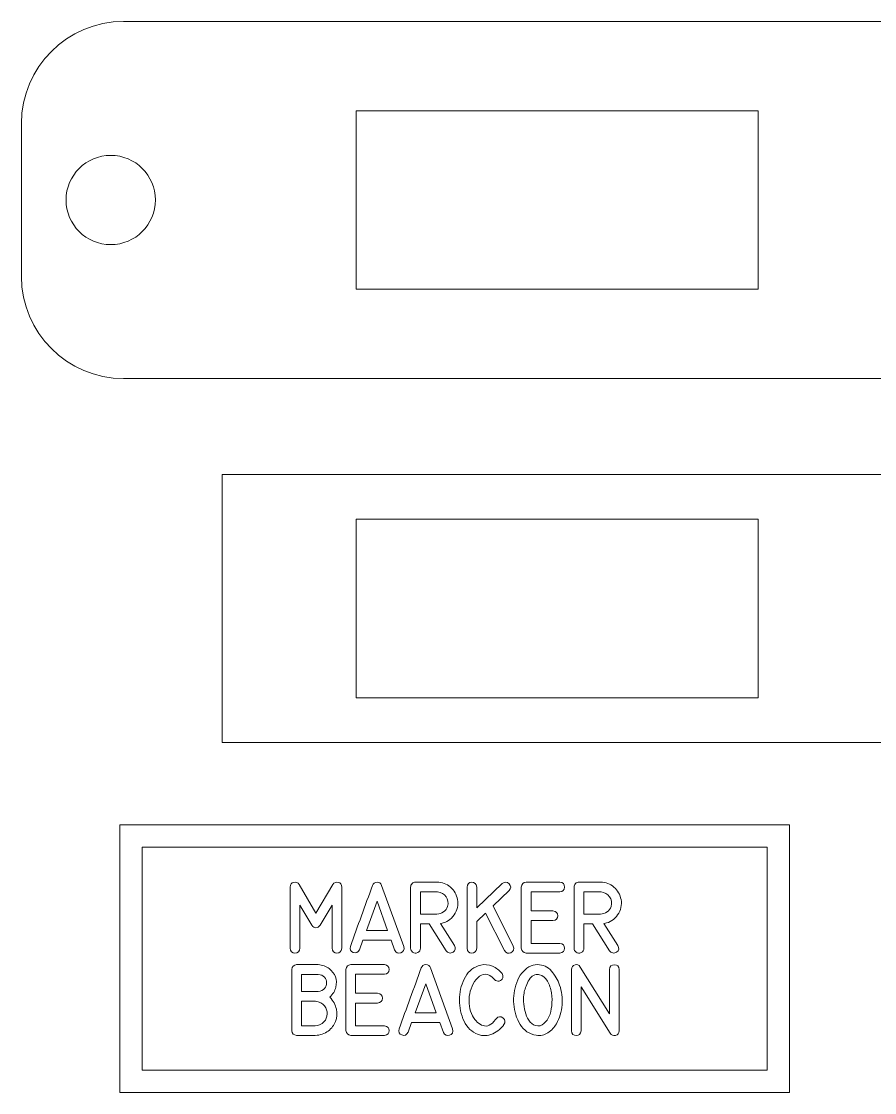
# Model space of a CAD drawing. Header units: millimetres. Extents: x -81 to 85, y -68 to 71.
# Drawn here: x 6.64 to 44.86, y -22.2 to 25.79 of the extents above; entities that cross this region are included whole.
import ezdxf

# ---------------------------------------------------------------- set-up
doc = ezdxf.new("R2010")
doc.units = ezdxf.units.MM
doc.header["$MEASUREMENT"] = 0
doc.layers.add('Layer 1', color=7, linetype='Continuous')

msp = doc.modelspace()

# ---------------------------------------------------------------- linework, layer by layer
at = {"layer": 'Layer 1', "color": 250, "lineweight": 18}
for points in [[(21.6446, 13.7907), (39.6446, 13.7907), (39.6446, 21.7907), (21.6446, 21.7907), (21.6446, 13.7907)], [(15.6446, -6.5097), (75.6446, -6.5097), (75.6446, 5.4903), (15.6446, 5.4903), (15.6446, -6.5097)], [(21.6446, -4.5102), (39.6446, -4.5102), (39.6446, 3.4898), (21.6446, 3.4898), (21.6446, -4.5102)], [(11.0585, -22.1967), (41.0585, -22.1967), (41.0585, -10.1969), (11.0585, -10.1969), (11.0585, -22.1967)]]:
    msp.add_lwpolyline(points, close=True, dxfattribs=at)
at = {"layer": 'Layer 1', "color": 250, "lineweight": 9}
msp.add_ellipse((10.6446, 17.7912), major_axis=(0, 2), ratio=1, dxfattribs=at)
msp.add_open_spline([(11.216, 25.7912), (11.216, 25.7912), (80.0732, 25.7912), (80.0732, 25.7912), (80.0732, 25.7912), (82.5875, 25.7912), (84.6446, 23.7341), (84.6446, 21.2198), (84.6446, 21.2198), (84.6446, 21.2198), (84.6446, 14.3626), (84.6446, 14.3626), (84.6446, 14.3626), (84.6446, 11.8483), (82.5875, 9.7912), (80.0732, 9.7912), (80.0732, 9.7912), (80.0732, 9.7912), (11.216, 9.7912), (11.216, 9.7912), (11.216, 9.7912), (8.7017, 9.7912), (6.6446, 11.8483), (6.6446, 14.3626), (6.6446, 14.3626), (6.6446, 14.3626), (6.6446, 21.2198), (6.6446, 21.2198), (6.6446, 21.2198), (6.6446, 23.7341), (8.7017, 25.7912), (11.216, 25.7912)], degree=3, knots=[0, 0, 0, 0, 0.1111111, 0.1111111, 0.1111111, 0.1111111, 0.2222222, 0.2222222, 0.2222222, 0.2222222, 0.3333333, 0.3333333, 0.3333333, 0.3333333, 0.4444444, 0.4444444, 0.4444444, 0.4444444, 0.5555556, 0.5555556, 0.5555556, 0.5555556, 0.6666667, 0.6666667, 0.6666667, 0.6666667, 0.7777778, 0.7777778, 0.7777778, 0.7777778, 1, 1, 1, 1], dxfattribs=at)
at = {"layer": 'Layer 1', "color": 2, "lineweight": 9}
msp.add_open_spline([(12.0585, -21.1968), (12.0585, -21.1968), (40.0585, -21.1968), (40.0585, -21.1968), (40.0585, -21.1968), (40.0585, -21.1968), (40.0585, -11.1968), (40.0585, -11.1968), (40.0585, -11.1968), (40.0585, -11.1968), (12.0585, -11.1968), (12.0585, -11.1968), (12.0585, -11.1968), (12.0585, -11.1968), (12.0585, -21.1968), (12.0585, -21.1968), (12.0585, -21.1968), (12.0585, -21.1968), (12.0585, -21.1968), (12.0585, -21.1968)], degree=3, knots=[0, 0, 0, 0, 0.1666667, 0.1666667, 0.1666667, 0.1666667, 0.3333333, 0.3333333, 0.3333333, 0.3333333, 0.5, 0.5, 0.5, 0.5, 0.6666667, 0.6666667, 0.6666667, 0.6666667, 1, 1, 1, 1], dxfattribs=at)
at = {"layer": 'Layer 1', "color": 240, "lineweight": 9}
for points, knots in [([(20.9962, -15.7298), (20.9734, -15.8743), (20.9004, -15.9468), (20.7771, -15.9463), (20.7771, -15.9463), (20.6533, -15.9457), (20.5808, -15.8732), (20.5591, -15.7298), (20.5591, -15.7298), (20.5591, -15.7298), (20.5591, -13.7936), (20.5591, -13.7936), (20.5591, -13.7936), (20.5591, -13.7936), (20.0273, -14.7033), (20.0273, -14.7033), (20.0273, -14.7033), (19.9707, -14.7715), (19.9072, -14.8075), (19.8373, -14.8107), (19.8373, -14.8107), (19.7675, -14.8133), (19.7056, -14.7779), (19.6505, -14.7033), (19.6505, -14.7033), (19.6505, -14.7033), (19.1219, -13.7979), (19.1219, -13.7979), (19.1219, -13.7979), (19.1219, -13.7979), (19.1235, -15.7298), (19.1235, -15.7298), (19.1235, -15.7298), (19.1071, -15.8732), (19.0325, -15.9452), (18.8996, -15.9447), (18.8996, -15.9447), (18.7668, -15.9442), (18.6954, -15.8722), (18.6848, -15.7298), (18.6848, -15.7298), (18.6848, -15.7298), (18.6848, -12.9919), (18.6848, -12.9919), (18.6848, -12.9919), (18.6933, -12.8729), (18.7451, -12.802), (18.8414, -12.7787), (18.8414, -12.7787), (18.9377, -12.7554), (19.0214, -12.7882), (19.0928, -12.8771), (19.0928, -12.8771), (19.0928, -12.8771), (19.8384, -14.1593), (19.8384, -14.1593), (19.8384, -14.1593), (19.8384, -14.1593), (20.5919, -12.8771), (20.5919, -12.8771), (20.5919, -12.8771), (20.6628, -12.7882), (20.7459, -12.7559), (20.8406, -12.7797), (20.8406, -12.7797), (20.9348, -12.8035), (20.9872, -12.8739), (20.9962, -12.9919), (20.9962, -12.9919), (20.9962, -12.9919), (20.9962, -15.7298), (20.9962, -15.7298)], [0, 0, 0, 0, 0.0526316, 0.0526316, 0.0526316, 0.0526316, 0.1052632, 0.1052632, 0.1052632, 0.1052632, 0.1578947, 0.1578947, 0.1578947, 0.1578947, 0.2105263, 0.2105263, 0.2105263, 0.2105263, 0.2631579, 0.2631579, 0.2631579, 0.2631579, 0.3157895, 0.3157895, 0.3157895, 0.3157895, 0.3684211, 0.3684211, 0.3684211, 0.3684211, 0.4210526, 0.4210526, 0.4210526, 0.4210526, 0.4736842, 0.4736842, 0.4736842, 0.4736842, 0.5263158, 0.5263158, 0.5263158, 0.5263158, 0.5789474, 0.5789474, 0.5789474, 0.5789474, 0.6315789, 0.6315789, 0.6315789, 0.6315789, 0.6842105, 0.6842105, 0.6842105, 0.6842105, 0.7368421, 0.7368421, 0.7368421, 0.7368421, 0.7894737, 0.7894737, 0.7894737, 0.7894737, 0.8421053, 0.8421053, 0.8421053, 0.8421053, 0.8947368, 0.8947368, 0.8947368, 0.8947368, 1, 1, 1, 1]), ([(21.3793, -15.6478), (21.5444, -15.1917), (21.71, -14.7361), (21.8757, -14.281), (21.8757, -14.281), (22.0418, -13.8259), (22.208, -13.3703), (22.3741, -12.9147), (22.3741, -12.9147), (22.4085, -12.8205), (22.4763, -12.7729), (22.5773, -12.7718), (22.5773, -12.7718), (22.6789, -12.7707), (22.7472, -12.8184), (22.7821, -12.9147), (22.7821, -12.9147), (22.7821, -12.9147), (23.7759, -15.6552), (23.7759, -15.6552), (23.7759, -15.6552), (23.8066, -15.8013), (23.7622, -15.8949), (23.6426, -15.9373), (23.6426, -15.9373), (23.5224, -15.9801), (23.4304, -15.9362), (23.3647, -15.8071), (23.3647, -15.8071), (23.3647, -15.8071), (23.2055, -15.3637), (23.2055, -15.3637), (23.2055, -15.3637), (23.2055, -15.3637), (21.9418, -15.3637), (21.9418, -15.3637), (21.9418, -15.3637), (21.9418, -15.3637), (21.7868, -15.7965), (21.7868, -15.7965), (21.7868, -15.7965), (21.7206, -15.9267), (21.6264, -15.969), (21.5047, -15.924), (21.5047, -15.924), (21.3825, -15.8796), (21.3407, -15.787), (21.3793, -15.6478)], [0, 0, 0, 0, 0.0769231, 0.0769231, 0.0769231, 0.0769231, 0.1538462, 0.1538462, 0.1538462, 0.1538462, 0.2307692, 0.2307692, 0.2307692, 0.2307692, 0.3076923, 0.3076923, 0.3076923, 0.3076923, 0.3846154, 0.3846154, 0.3846154, 0.3846154, 0.4615385, 0.4615385, 0.4615385, 0.4615385, 0.5384615, 0.5384615, 0.5384615, 0.5384615, 0.6153846, 0.6153846, 0.6153846, 0.6153846, 0.6923077, 0.6923077, 0.6923077, 0.6923077, 0.7692308, 0.7692308, 0.7692308, 0.7692308, 0.8461538, 0.8461538, 0.8461538, 0.8461538, 1, 1, 1, 1]), ([(26.0391, -15.6102), (26.1053, -15.7272), (26.0867, -15.8251), (25.9836, -15.905), (25.9836, -15.905), (25.9338, -15.9399), (25.8767, -15.9521), (25.8121, -15.9404), (25.8121, -15.9404), (25.7475, -15.9293), (25.7005, -15.8971), (25.6703, -15.8447), (25.6703, -15.8447), (25.6703, -15.8447), (24.9062, -14.6366), (24.9062, -14.6366), (24.9062, -14.6366), (24.9062, -14.6366), (24.5183, -14.6366), (24.5183, -14.6366), (24.5183, -14.6366), (24.5183, -14.6366), (24.5183, -15.7283), (24.5183, -15.7283), (24.5183, -15.7283), (24.5183, -15.8182), (24.4775, -15.8828), (24.3961, -15.923), (24.3961, -15.923), (24.314, -15.9627), (24.2378, -15.9553), (24.1664, -15.9002), (24.1664, -15.9002), (24.1098, -15.8579), (24.0812, -15.8007), (24.0812, -15.7283), (24.0812, -15.7283), (24.0812, -15.7283), (24.0812, -12.9888), (24.0812, -12.9888), (24.0812, -12.9888), (24.0812, -12.929), (24.1024, -12.8776), (24.1442, -12.8353), (24.1442, -12.8353), (24.186, -12.793), (24.2373, -12.7718), (24.2982, -12.7718), (24.2982, -12.7718), (24.2982, -12.7718), (25.2607, -12.7718), (25.2607, -12.7718), (25.2607, -12.7718), (25.4925, -12.7718), (25.6936, -12.8454), (25.864, -12.9925), (25.864, -12.9925), (26.0344, -13.1401), (26.1407, -13.3269), (26.182, -13.5534), (26.182, -13.5534), (26.2254, -13.7963), (26.1741, -14.0233), (26.0275, -14.2344), (26.0275, -14.2344), (25.8814, -14.4461), (25.6872, -14.5741), (25.4454, -14.6196), (25.4454, -14.6196), (25.4454, -14.6196), (25.4158, -14.6244), (25.4158, -14.6244), (25.4158, -14.6244), (25.4158, -14.6244), (26.0391, -15.6102), (26.0391, -15.6102)], [0, 0, 0, 0, 0.05, 0.05, 0.05, 0.05, 0.1, 0.1, 0.1, 0.1, 0.15, 0.15, 0.15, 0.15, 0.2, 0.2, 0.2, 0.2, 0.25, 0.25, 0.25, 0.25, 0.3, 0.3, 0.3, 0.3, 0.35, 0.35, 0.35, 0.35, 0.4, 0.4, 0.4, 0.4, 0.45, 0.45, 0.45, 0.45, 0.5, 0.5, 0.5, 0.5, 0.55, 0.55, 0.55, 0.55, 0.6, 0.6, 0.6, 0.6, 0.65, 0.65, 0.65, 0.65, 0.7, 0.7, 0.7, 0.7, 0.75, 0.75, 0.75, 0.75, 0.8, 0.8, 0.8, 0.8, 0.85, 0.85, 0.85, 0.85, 0.9, 0.9, 0.9, 0.9, 1, 1, 1, 1]), ([(28.1833, -12.8305), (28.3008, -12.7448), (28.4056, -12.7501), (28.4961, -12.8454), (28.4961, -12.8454), (28.5871, -12.9411), (28.5844, -13.0417), (28.4887, -13.147), (28.4887, -13.147), (28.4887, -13.147), (27.7706, -13.837), (27.7706, -13.837), (27.7706, -13.837), (27.7706, -13.837), (28.6807, -15.6319), (28.6807, -15.6319), (28.6807, -15.6319), (28.7241, -15.778), (28.6882, -15.878), (28.5723, -15.933), (28.5723, -15.933), (28.4564, -15.9875), (28.3622, -15.9532), (28.2902, -15.8288), (28.2902, -15.8288), (28.2902, -15.8288), (27.4404, -14.1529), (27.4404, -14.1529), (27.4404, -14.1529), (27.4404, -14.1529), (27.0451, -14.5345), (27.0451, -14.5345), (27.0451, -14.5345), (27.0451, -14.5345), (27.0451, -15.733), (27.0451, -15.733), (27.0451, -15.733), (27.0223, -15.8785), (26.9467, -15.9505), (26.8176, -15.9489), (26.8176, -15.9489), (26.6879, -15.9473), (26.6186, -15.8754), (26.608, -15.733), (26.608, -15.733), (26.608, -15.733), (26.608, -12.9919), (26.608, -12.9919), (26.608, -12.9919), (26.6186, -12.8485), (26.6879, -12.775), (26.8176, -12.7723), (26.8176, -12.7723), (26.9467, -12.7702), (27.0223, -12.8432), (27.0451, -12.9919), (27.0451, -12.9919), (27.0451, -12.9919), (27.0451, -13.927), (27.0451, -13.927), (27.0451, -13.927), (27.0451, -13.927), (28.1833, -12.8305), (28.1833, -12.8305)], [0, 0, 0, 0, 0.0588235, 0.0588235, 0.0588235, 0.0588235, 0.1176471, 0.1176471, 0.1176471, 0.1176471, 0.1764706, 0.1764706, 0.1764706, 0.1764706, 0.2352941, 0.2352941, 0.2352941, 0.2352941, 0.2941176, 0.2941176, 0.2941176, 0.2941176, 0.3529412, 0.3529412, 0.3529412, 0.3529412, 0.4117647, 0.4117647, 0.4117647, 0.4117647, 0.4705882, 0.4705882, 0.4705882, 0.4705882, 0.5294118, 0.5294118, 0.5294118, 0.5294118, 0.5882353, 0.5882353, 0.5882353, 0.5882353, 0.6470588, 0.6470588, 0.6470588, 0.6470588, 0.7058824, 0.7058824, 0.7058824, 0.7058824, 0.7647059, 0.7647059, 0.7647059, 0.7647059, 0.8235294, 0.8235294, 0.8235294, 0.8235294, 0.8823529, 0.8823529, 0.8823529, 0.8823529, 1, 1, 1, 1]), ([(30.7583, -13.2041), (30.7583, -13.2041), (29.4729, -13.2041), (29.4729, -13.2041), (29.4729, -13.2041), (29.4729, -13.2041), (29.4729, -14.0524), (29.4729, -14.0524), (29.4729, -14.0524), (29.4729, -14.0524), (30.4529, -14.0524), (30.4529, -14.0524), (30.4529, -14.0524), (30.5995, -14.0741), (30.6725, -14.1476), (30.672, -14.273), (30.672, -14.273), (30.6715, -14.399), (30.5984, -14.472), (30.4529, -14.4926), (30.4529, -14.4926), (30.4529, -14.4926), (29.4729, -14.4926), (29.4729, -14.4926), (29.4729, -14.4926), (29.4729, -14.4926), (29.4729, -15.5113), (29.4729, -15.5113), (29.4729, -15.5113), (29.4729, -15.5113), (30.7583, -15.5113), (30.7583, -15.5113), (30.7583, -15.5113), (30.9038, -15.533), (30.9768, -15.6055), (30.9768, -15.7298), (30.9768, -15.7298), (30.9768, -15.8537), (30.9038, -15.9262), (30.7583, -15.9468), (30.7583, -15.9468), (30.7583, -15.9468), (29.2575, -15.9468), (29.2575, -15.9468), (29.2575, -15.9468), (29.1284, -15.9304), (29.0549, -15.8568), (29.0374, -15.7267), (29.0374, -15.7267), (29.0374, -15.7267), (29.0374, -12.9888), (29.0374, -12.9888), (29.0374, -12.9888), (29.057, -12.8522), (29.1305, -12.7803), (29.2575, -12.7718), (29.2575, -12.7718), (29.2575, -12.7718), (30.7583, -12.7718), (30.7583, -12.7718), (30.7583, -12.7718), (30.9038, -12.7829), (30.9768, -12.8559), (30.9763, -12.9898), (30.9763, -12.9898), (30.9757, -13.1237), (30.9027, -13.1951), (30.7583, -13.2041)], [0, 0, 0, 0, 0.0555556, 0.0555556, 0.0555556, 0.0555556, 0.1111111, 0.1111111, 0.1111111, 0.1111111, 0.1666667, 0.1666667, 0.1666667, 0.1666667, 0.2222222, 0.2222222, 0.2222222, 0.2222222, 0.2777778, 0.2777778, 0.2777778, 0.2777778, 0.3333333, 0.3333333, 0.3333333, 0.3333333, 0.3888889, 0.3888889, 0.3888889, 0.3888889, 0.4444444, 0.4444444, 0.4444444, 0.4444444, 0.5, 0.5, 0.5, 0.5, 0.5555556, 0.5555556, 0.5555556, 0.5555556, 0.6111111, 0.6111111, 0.6111111, 0.6111111, 0.6666667, 0.6666667, 0.6666667, 0.6666667, 0.7222222, 0.7222222, 0.7222222, 0.7222222, 0.7777778, 0.7777778, 0.7777778, 0.7777778, 0.8333333, 0.8333333, 0.8333333, 0.8333333, 0.8888889, 0.8888889, 0.8888889, 0.8888889, 1, 1, 1, 1]), ([(33.3654, -15.6102), (33.4316, -15.7272), (33.413, -15.8251), (33.3099, -15.905), (33.3099, -15.905), (33.2601, -15.9399), (33.203, -15.9521), (33.1384, -15.9404), (33.1384, -15.9404), (33.0738, -15.9293), (33.0268, -15.8971), (32.9966, -15.8447), (32.9966, -15.8447), (32.9966, -15.8447), (32.2325, -14.6366), (32.2325, -14.6366), (32.2325, -14.6366), (32.2325, -14.6366), (31.8446, -14.6366), (31.8446, -14.6366), (31.8446, -14.6366), (31.8446, -14.6366), (31.8446, -15.7283), (31.8446, -15.7283), (31.8446, -15.7283), (31.8446, -15.8182), (31.8038, -15.8828), (31.7224, -15.923), (31.7224, -15.923), (31.6403, -15.9627), (31.5641, -15.9553), (31.4927, -15.9002), (31.4927, -15.9002), (31.4361, -15.8579), (31.4075, -15.8007), (31.4075, -15.7283), (31.4075, -15.7283), (31.4075, -15.7283), (31.4075, -12.9888), (31.4075, -12.9888), (31.4075, -12.9888), (31.4075, -12.929), (31.4287, -12.8776), (31.4705, -12.8353), (31.4705, -12.8353), (31.5123, -12.793), (31.5636, -12.7718), (31.6245, -12.7718), (31.6245, -12.7718), (31.6245, -12.7718), (32.587, -12.7718), (32.587, -12.7718), (32.587, -12.7718), (32.8188, -12.7718), (33.0199, -12.8454), (33.1903, -12.9925), (33.1903, -12.9925), (33.3607, -13.1401), (33.467, -13.3269), (33.5083, -13.5534), (33.5083, -13.5534), (33.5517, -13.7963), (33.5004, -14.0233), (33.3538, -14.2344), (33.3538, -14.2344), (33.2077, -14.4461), (33.0135, -14.5741), (32.7717, -14.6196), (32.7717, -14.6196), (32.7717, -14.6196), (32.7421, -14.6244), (32.7421, -14.6244), (32.7421, -14.6244), (32.7421, -14.6244), (33.3654, -15.6102), (33.3654, -15.6102)], [0, 0, 0, 0, 0.05, 0.05, 0.05, 0.05, 0.1, 0.1, 0.1, 0.1, 0.15, 0.15, 0.15, 0.15, 0.2, 0.2, 0.2, 0.2, 0.25, 0.25, 0.25, 0.25, 0.3, 0.3, 0.3, 0.3, 0.35, 0.35, 0.35, 0.35, 0.4, 0.4, 0.4, 0.4, 0.45, 0.45, 0.45, 0.45, 0.5, 0.5, 0.5, 0.5, 0.55, 0.55, 0.55, 0.55, 0.6, 0.6, 0.6, 0.6, 0.65, 0.65, 0.65, 0.65, 0.7, 0.7, 0.7, 0.7, 0.75, 0.75, 0.75, 0.75, 0.8, 0.8, 0.8, 0.8, 0.85, 0.85, 0.85, 0.85, 0.9, 0.9, 0.9, 0.9, 1, 1, 1, 1]), ([(25.2607, -14.2011), (25.3665, -14.2011), (25.4639, -14.1693), (25.5533, -14.1048), (25.5533, -14.1048), (25.6428, -14.0407), (25.7026, -13.9571), (25.7338, -13.8539), (25.7338, -13.8539), (25.7825, -13.6947), (25.7602, -13.5507), (25.6671, -13.4221), (25.6671, -13.4221), (25.574, -13.2936), (25.4459, -13.2226), (25.2829, -13.2089), (25.2829, -13.2089), (25.2829, -13.2089), (24.5183, -13.2089), (24.5183, -13.2089), (24.5183, -13.2089), (24.5183, -13.2089), (24.5183, -14.2011), (24.5183, -14.2011), (24.5183, -14.2011), (24.5183, -14.2011), (25.2607, -14.2011), (25.2607, -14.2011)], [0, 0, 0, 0, 0.125, 0.125, 0.125, 0.125, 0.25, 0.25, 0.25, 0.25, 0.375, 0.375, 0.375, 0.375, 0.5, 0.5, 0.5, 0.5, 0.625, 0.625, 0.625, 0.625, 0.75, 0.75, 0.75, 0.75, 1, 1, 1, 1]), ([(32.587, -14.2011), (32.6928, -14.2011), (32.7902, -14.1693), (32.8796, -14.1048), (32.8796, -14.1048), (32.9691, -14.0407), (33.0289, -13.9571), (33.0601, -13.8539), (33.0601, -13.8539), (33.1088, -13.6947), (33.0865, -13.5507), (32.9934, -13.4221), (32.9934, -13.4221), (32.9003, -13.2936), (32.7722, -13.2226), (32.6092, -13.2089), (32.6092, -13.2089), (32.6092, -13.2089), (31.8446, -13.2089), (31.8446, -13.2089), (31.8446, -13.2089), (31.8446, -13.2089), (31.8446, -14.2011), (31.8446, -14.2011), (31.8446, -14.2011), (31.8446, -14.2011), (32.587, -14.2011), (32.587, -14.2011)], [0, 0, 0, 0, 0.125, 0.125, 0.125, 0.125, 0.25, 0.25, 0.25, 0.25, 0.375, 0.375, 0.375, 0.375, 0.5, 0.5, 0.5, 0.5, 0.625, 0.625, 0.625, 0.625, 0.75, 0.75, 0.75, 0.75, 1, 1, 1, 1]), ([(23.0472, -14.9282), (23.0472, -14.9282), (22.5758, -13.6259), (22.5758, -13.6259), (22.5758, -13.6259), (22.5758, -13.6259), (22.1016, -14.9282), (22.1016, -14.9282), (22.1016, -14.9282), (22.1016, -14.9282), (23.0472, -14.9282), (23.0472, -14.9282)], [0, 0, 0, 0, 0.25, 0.25, 0.25, 0.25, 0.5, 0.5, 0.5, 0.5, 1, 1, 1, 1]), ([(22.5758, -13.6259), (22.5758, -13.6259), (23.0472, -14.9282), (23.0472, -14.9282), (23.0472, -14.9282), (23.0472, -14.9282), (22.5758, -13.6259), (22.5758, -13.6259)], [0, 0, 0, 0, 0.3333333, 0.3333333, 0.3333333, 0.3333333, 1, 1, 1, 1]), ([(19.9353, -16.4648), (20.1316, -16.4812), (20.2967, -16.541), (20.4306, -16.6431), (20.4306, -16.6431), (20.5645, -16.7453), (20.6576, -16.8686), (20.7089, -17.013), (20.7089, -17.013), (20.7608, -17.1569), (20.7677, -17.3104), (20.7301, -17.4734), (20.7301, -17.4734), (20.6925, -17.6358), (20.601, -17.7856), (20.4565, -17.9221), (20.4565, -17.9221), (20.6158, -18.0893), (20.7148, -18.2703), (20.7539, -18.4645), (20.7539, -18.4645), (20.7931, -18.6587), (20.7809, -18.8408), (20.7174, -19.0096), (20.7174, -19.0096), (20.6539, -19.1784), (20.5438, -19.3218), (20.3867, -19.4398), (20.3867, -19.4398), (20.2295, -19.5578), (20.0348, -19.6245), (19.8019, -19.6398), (19.8019, -19.6398), (19.8019, -19.6398), (19.7977, -19.6398), (19.7977, -19.6398), (19.7977, -19.6398), (19.7977, -19.6398), (18.9727, -19.6398), (18.9727, -19.6398), (18.9727, -19.6398), (18.8457, -19.6223), (18.7722, -19.5504), (18.7526, -19.4244), (18.7526, -19.4244), (18.7526, -19.4244), (18.7526, -16.6849), (18.7526, -16.6849), (18.7526, -16.6849), (18.7701, -16.5569), (18.8436, -16.4833), (18.9727, -16.4648), (18.9727, -16.4648), (18.9727, -16.4648), (19.9353, -16.4648), (19.9353, -16.4648)], [0, 0, 0, 0, 0.0666667, 0.0666667, 0.0666667, 0.0666667, 0.1333333, 0.1333333, 0.1333333, 0.1333333, 0.2, 0.2, 0.2, 0.2, 0.2666667, 0.2666667, 0.2666667, 0.2666667, 0.3333333, 0.3333333, 0.3333333, 0.3333333, 0.4, 0.4, 0.4, 0.4, 0.4666667, 0.4666667, 0.4666667, 0.4666667, 0.5333333, 0.5333333, 0.5333333, 0.5333333, 0.6, 0.6, 0.6, 0.6, 0.6666667, 0.6666667, 0.6666667, 0.6666667, 0.7333333, 0.7333333, 0.7333333, 0.7333333, 0.8, 0.8, 0.8, 0.8, 0.8666667, 0.8666667, 0.8666667, 0.8666667, 1, 1, 1, 1]), ([(22.9029, -16.8971), (22.9029, -16.8971), (21.6175, -16.8971), (21.6175, -16.8971), (21.6175, -16.8971), (21.6175, -16.8971), (21.6175, -17.7454), (21.6175, -17.7454), (21.6175, -17.7454), (21.6175, -17.7454), (22.5975, -17.7454), (22.5975, -17.7454), (22.5975, -17.7454), (22.7441, -17.7671), (22.8171, -17.8406), (22.8166, -17.966), (22.8166, -17.966), (22.8161, -18.092), (22.743, -18.165), (22.5975, -18.1856), (22.5975, -18.1856), (22.5975, -18.1856), (21.6175, -18.1856), (21.6175, -18.1856), (21.6175, -18.1856), (21.6175, -18.1856), (21.6175, -19.2043), (21.6175, -19.2043), (21.6175, -19.2043), (21.6175, -19.2043), (22.9029, -19.2043), (22.9029, -19.2043), (22.9029, -19.2043), (23.0484, -19.226), (23.1214, -19.2985), (23.1214, -19.4228), (23.1214, -19.4228), (23.1214, -19.5467), (23.0484, -19.6192), (22.9029, -19.6398), (22.9029, -19.6398), (22.9029, -19.6398), (21.4021, -19.6398), (21.4021, -19.6398), (21.4021, -19.6398), (21.273, -19.6234), (21.1995, -19.5498), (21.182, -19.4197), (21.182, -19.4197), (21.182, -19.4197), (21.182, -16.6818), (21.182, -16.6818), (21.182, -16.6818), (21.2016, -16.5452), (21.2751, -16.4733), (21.4021, -16.4648), (21.4021, -16.4648), (21.4021, -16.4648), (22.9029, -16.4648), (22.9029, -16.4648), (22.9029, -16.4648), (23.0484, -16.4759), (23.1214, -16.5489), (23.1209, -16.6828), (23.1209, -16.6828), (23.1203, -16.8167), (23.0473, -16.8881), (22.9029, -16.8971)], [0, 0, 0, 0, 0.0555556, 0.0555556, 0.0555556, 0.0555556, 0.1111111, 0.1111111, 0.1111111, 0.1111111, 0.1666667, 0.1666667, 0.1666667, 0.1666667, 0.2222222, 0.2222222, 0.2222222, 0.2222222, 0.2777778, 0.2777778, 0.2777778, 0.2777778, 0.3333333, 0.3333333, 0.3333333, 0.3333333, 0.3888889, 0.3888889, 0.3888889, 0.3888889, 0.4444444, 0.4444444, 0.4444444, 0.4444444, 0.5, 0.5, 0.5, 0.5, 0.5555556, 0.5555556, 0.5555556, 0.5555556, 0.6111111, 0.6111111, 0.6111111, 0.6111111, 0.6666667, 0.6666667, 0.6666667, 0.6666667, 0.7222222, 0.7222222, 0.7222222, 0.7222222, 0.7777778, 0.7777778, 0.7777778, 0.7777778, 0.8333333, 0.8333333, 0.8333333, 0.8333333, 0.8888889, 0.8888889, 0.8888889, 0.8888889, 1, 1, 1, 1]), ([(23.5632, -19.3408), (23.7283, -18.8847), (23.8939, -18.4291), (24.0596, -17.974), (24.0596, -17.974), (24.2257, -17.5189), (24.3919, -17.0633), (24.558, -16.6077), (24.558, -16.6077), (24.5924, -16.5135), (24.6602, -16.4659), (24.7612, -16.4648), (24.7612, -16.4648), (24.8628, -16.4637), (24.9311, -16.5114), (24.966, -16.6077), (24.966, -16.6077), (24.966, -16.6077), (25.9598, -19.3482), (25.9598, -19.3482), (25.9598, -19.3482), (25.9905, -19.4943), (25.9461, -19.5879), (25.8265, -19.6303), (25.8265, -19.6303), (25.7063, -19.6731), (25.6143, -19.6292), (25.5486, -19.5001), (25.5486, -19.5001), (25.5486, -19.5001), (25.3894, -19.0567), (25.3894, -19.0567), (25.3894, -19.0567), (25.3894, -19.0567), (24.1257, -19.0567), (24.1257, -19.0567), (24.1257, -19.0567), (24.1257, -19.0567), (23.9707, -19.4895), (23.9707, -19.4895), (23.9707, -19.4895), (23.9045, -19.6197), (23.8103, -19.662), (23.6886, -19.617), (23.6886, -19.617), (23.5664, -19.5726), (23.5246, -19.48), (23.5632, -19.3408)], [0, 0, 0, 0, 0.0769231, 0.0769231, 0.0769231, 0.0769231, 0.1538462, 0.1538462, 0.1538462, 0.1538462, 0.2307692, 0.2307692, 0.2307692, 0.2307692, 0.3076923, 0.3076923, 0.3076923, 0.3076923, 0.3846154, 0.3846154, 0.3846154, 0.3846154, 0.4615385, 0.4615385, 0.4615385, 0.4615385, 0.5384615, 0.5384615, 0.5384615, 0.5384615, 0.6153846, 0.6153846, 0.6153846, 0.6153846, 0.6923077, 0.6923077, 0.6923077, 0.6923077, 0.7692308, 0.7692308, 0.7692308, 0.7692308, 0.8461538, 0.8461538, 0.8461538, 0.8461538, 1, 1, 1, 1]), ([(28.2616, -19.1434), (28.2616, -19.1434), (28.2479, -19.1641), (28.2479, -19.1641), (28.2479, -19.1641), (28.2447, -19.1678), (28.2421, -19.1715), (28.24, -19.1747), (28.24, -19.1747), (28.2384, -19.1778), (28.2362, -19.181), (28.2341, -19.1842), (28.2341, -19.1842), (28.0923, -19.3752), (27.9066, -19.5112), (27.6764, -19.5927), (27.6764, -19.5927), (27.4467, -19.6737), (27.2202, -19.6589), (26.9969, -19.5483), (26.9969, -19.5483), (26.7376, -19.4191), (26.5471, -19.2001), (26.4254, -18.891), (26.4254, -18.891), (26.3043, -18.582), (26.2519, -18.2608), (26.2688, -17.9274), (26.2688, -17.9274), (26.2863, -17.594), (26.3741, -17.2882), (26.5323, -17.0088), (26.5323, -17.0088), (26.6911, -16.7299), (26.9213, -16.5553), (27.2234, -16.4849), (27.2234, -16.4849), (27.397, -16.4447), (27.57, -16.4616), (27.7425, -16.5352), (27.7425, -16.5352), (27.915, -16.6093), (28.0569, -16.713), (28.1675, -16.8463), (28.1675, -16.8463), (28.1685, -16.8463), (28.1712, -16.8495), (28.1749, -16.8569), (28.1749, -16.8569), (28.2225, -16.9188), (28.2325, -16.9871), (28.2045, -17.0606), (28.2045, -17.0606), (28.1765, -17.1347), (28.1257, -17.1808), (28.051, -17.1998), (28.051, -17.1998), (27.9717, -17.2204), (27.8981, -17.1966), (27.8309, -17.1284), (27.8309, -17.1284), (27.6923, -16.967), (27.5589, -16.8897), (27.4309, -16.8955), (27.4309, -16.8955), (27.3028, -16.9019), (27.188, -16.9548), (27.0869, -17.0538), (27.0869, -17.0538), (26.9853, -17.1532), (26.9012, -17.2802), (26.834, -17.4353), (26.834, -17.4353), (26.7668, -17.5903), (26.7255, -17.7353), (26.7101, -17.8708), (26.7101, -17.8708), (26.6916, -18.0216), (26.6932, -18.1735), (26.7154, -18.3259), (26.7154, -18.3259), (26.7376, -18.4783), (26.7842, -18.6217), (26.8557, -18.7561), (26.8557, -18.7561), (26.98, -18.9916), (27.1361, -19.1392), (27.3245, -19.1985), (27.3245, -19.1985), (27.5134, -19.2583), (27.6976, -19.1678), (27.8775, -18.9281), (27.8775, -18.9281), (27.8859, -18.918), (27.8955, -18.9043), (27.9071, -18.8879), (27.9071, -18.8879), (28.0039, -18.7804), (28.1066, -18.7693), (28.2146, -18.8545), (28.2146, -18.8545), (28.3225, -18.9397), (28.3384, -19.036), (28.2616, -19.1434)], [0, 0, 0, 0, 0.037037, 0.037037, 0.037037, 0.037037, 0.0740741, 0.0740741, 0.0740741, 0.0740741, 0.1111111, 0.1111111, 0.1111111, 0.1111111, 0.1481481, 0.1481481, 0.1481481, 0.1481481, 0.1851852, 0.1851852, 0.1851852, 0.1851852, 0.2222222, 0.2222222, 0.2222222, 0.2222222, 0.2592593, 0.2592593, 0.2592593, 0.2592593, 0.2962963, 0.2962963, 0.2962963, 0.2962963, 0.3333333, 0.3333333, 0.3333333, 0.3333333, 0.3703704, 0.3703704, 0.3703704, 0.3703704, 0.4074074, 0.4074074, 0.4074074, 0.4074074, 0.4444444, 0.4444444, 0.4444444, 0.4444444, 0.4814815, 0.4814815, 0.4814815, 0.4814815, 0.5185185, 0.5185185, 0.5185185, 0.5185185, 0.5555556, 0.5555556, 0.5555556, 0.5555556, 0.5925926, 0.5925926, 0.5925926, 0.5925926, 0.6296296, 0.6296296, 0.6296296, 0.6296296, 0.6666667, 0.6666667, 0.6666667, 0.6666667, 0.7037037, 0.7037037, 0.7037037, 0.7037037, 0.7407407, 0.7407407, 0.7407407, 0.7407407, 0.7777778, 0.7777778, 0.7777778, 0.7777778, 0.8148148, 0.8148148, 0.8148148, 0.8148148, 0.8518519, 0.8518519, 0.8518519, 0.8518519, 0.8888889, 0.8888889, 0.8888889, 0.8888889, 0.9259259, 0.9259259, 0.9259259, 0.9259259, 1, 1, 1, 1]), ([(30.7567, -17.3781), (30.8514, -17.6644), (30.8874, -17.9613), (30.8641, -18.2693), (30.8641, -18.2693), (30.8408, -18.5772), (30.7561, -18.8582), (30.6106, -19.1127), (30.6106, -19.1127), (30.5185, -19.271), (30.3931, -19.4054), (30.2338, -19.516), (30.2338, -19.516), (30.0746, -19.6266), (29.8989, -19.6652), (29.7068, -19.6319), (29.7068, -19.6319), (29.3935, -19.5774), (29.1538, -19.4138), (28.9877, -19.1424), (28.9877, -19.1424), (28.821, -18.8704), (28.7257, -18.5677), (28.7014, -18.2343), (28.7014, -18.2343), (28.677, -17.901), (28.722, -17.5766), (28.8363, -17.2601), (28.8363, -17.2601), (28.9506, -16.9437), (29.1327, -16.714), (29.3829, -16.5701), (29.3829, -16.5701), (29.5047, -16.4997), (29.6327, -16.4648), (29.7655, -16.4648), (29.7655, -16.4648), (30.0201, -16.4648), (30.2275, -16.5606), (30.3889, -16.7521), (30.3889, -16.7521), (30.5503, -16.9442), (30.6725, -17.1527), (30.7567, -17.3781)], [0, 0, 0, 0, 0.0833333, 0.0833333, 0.0833333, 0.0833333, 0.1666667, 0.1666667, 0.1666667, 0.1666667, 0.25, 0.25, 0.25, 0.25, 0.3333333, 0.3333333, 0.3333333, 0.3333333, 0.4166667, 0.4166667, 0.4166667, 0.4166667, 0.5, 0.5, 0.5, 0.5, 0.5833333, 0.5833333, 0.5833333, 0.5833333, 0.6666667, 0.6666667, 0.6666667, 0.6666667, 0.75, 0.75, 0.75, 0.75, 0.8333333, 0.8333333, 0.8333333, 0.8333333, 1, 1, 1, 1]), ([(33.4215, -19.426), (33.4215, -19.5345), (33.3691, -19.6033), (33.2643, -19.6329), (33.2643, -19.6329), (33.159, -19.662), (33.0781, -19.6313), (33.0199, -19.5403), (33.0199, -19.5403), (33.0199, -19.5403), (31.7176, -17.4522), (31.7176, -17.4522), (31.7176, -17.4522), (31.7176, -17.4522), (31.7176, -19.426), (31.7176, -19.426), (31.7176, -19.426), (31.6948, -19.5705), (31.6218, -19.643), (31.4985, -19.643), (31.4985, -19.643), (31.3747, -19.643), (31.3022, -19.5705), (31.2805, -19.426), (31.2805, -19.426), (31.2805, -19.426), (31.2805, -16.6881), (31.2805, -16.6881), (31.2805, -16.6881), (31.2958, -16.5807), (31.3509, -16.5098), (31.4456, -16.4754), (31.4456, -16.4754), (31.5403, -16.4415), (31.6192, -16.4738), (31.6821, -16.5717), (31.6821, -16.5717), (31.6821, -16.5717), (32.9844, -18.663), (32.9844, -18.663), (32.9844, -18.663), (32.9844, -18.663), (32.9844, -16.6881), (32.9844, -16.6881), (32.9844, -16.6881), (33.004, -16.5405), (33.0791, -16.4669), (33.2098, -16.4685), (33.2098, -16.4685), (33.3405, -16.4701), (33.4109, -16.5431), (33.4215, -16.6881), (33.4215, -16.6881), (33.4215, -16.6881), (33.4215, -19.426), (33.4215, -19.426)], [0, 0, 0, 0, 0.0666667, 0.0666667, 0.0666667, 0.0666667, 0.1333333, 0.1333333, 0.1333333, 0.1333333, 0.2, 0.2, 0.2, 0.2, 0.2666667, 0.2666667, 0.2666667, 0.2666667, 0.3333333, 0.3333333, 0.3333333, 0.3333333, 0.4, 0.4, 0.4, 0.4, 0.4666667, 0.4666667, 0.4666667, 0.4666667, 0.5333333, 0.5333333, 0.5333333, 0.5333333, 0.6, 0.6, 0.6, 0.6, 0.6666667, 0.6666667, 0.6666667, 0.6666667, 0.7333333, 0.7333333, 0.7333333, 0.7333333, 0.8, 0.8, 0.8, 0.8, 0.8666667, 0.8666667, 0.8666667, 0.8666667, 1, 1, 1, 1]), ([(19.9353, -16.9051), (19.9353, -16.9051), (19.1913, -16.9051), (19.1913, -16.9051), (19.1913, -16.9051), (19.1913, -16.9051), (19.1913, -17.6692), (19.1913, -17.6692), (19.1913, -17.6692), (19.1913, -17.6692), (19.9401, -17.6692), (19.9401, -17.6692), (19.9401, -17.6692), (20.0681, -17.656), (20.1639, -17.6099), (20.2263, -17.5305), (20.2263, -17.5305), (20.2888, -17.4517), (20.3189, -17.367), (20.3179, -17.2765), (20.3179, -17.2765), (20.3163, -17.1861), (20.2835, -17.1035), (20.2189, -17.0284), (20.2189, -17.0284), (20.1549, -16.9532), (20.0607, -16.9125), (19.9353, -16.9051)], [0, 0, 0, 0, 0.125, 0.125, 0.125, 0.125, 0.25, 0.25, 0.25, 0.25, 0.375, 0.375, 0.375, 0.375, 0.5, 0.5, 0.5, 0.5, 0.625, 0.625, 0.625, 0.625, 0.75, 0.75, 0.75, 0.75, 1, 1, 1, 1]), ([(29.7782, -16.9051), (29.5883, -16.9051), (29.4443, -17.0072), (29.3464, -17.212), (29.3464, -17.212), (29.2485, -17.4168), (29.1872, -17.5914), (29.1612, -17.7359), (29.1612, -17.7359), (29.1416, -17.8417), (29.1342, -17.9692), (29.1395, -18.119), (29.1395, -18.119), (29.1448, -18.2687), (29.1665, -18.4169), (29.2046, -18.5629), (29.2046, -18.5629), (29.2427, -18.7095), (29.3004, -18.8413), (29.3766, -18.9582), (29.3766, -18.9582), (29.4533, -19.0757), (29.5533, -19.1535), (29.6772, -19.1916), (29.6772, -19.1916), (29.8222, -19.2371), (29.947, -19.2085), (30.0518, -19.1059), (30.0518, -19.1059), (30.1566, -19.0027), (30.236, -18.8937), (30.2899, -18.7778), (30.2899, -18.7778), (30.3444, -18.6587), (30.382, -18.5031), (30.4021, -18.3095), (30.4021, -18.3095), (30.4222, -18.1163), (30.4175, -17.9232), (30.3884, -17.7306), (30.3884, -17.7306), (30.3587, -17.5379), (30.3011, -17.3644), (30.2153, -17.2099), (30.2153, -17.2099), (30.1296, -17.0553), (30.0074, -16.9569), (29.8497, -16.9146), (29.8497, -16.9146), (29.829, -16.9082), (29.8052, -16.9051), (29.7782, -16.9051)], [0, 0, 0, 0, 0.0714286, 0.0714286, 0.0714286, 0.0714286, 0.1428571, 0.1428571, 0.1428571, 0.1428571, 0.2142857, 0.2142857, 0.2142857, 0.2142857, 0.2857143, 0.2857143, 0.2857143, 0.2857143, 0.3571429, 0.3571429, 0.3571429, 0.3571429, 0.4285714, 0.4285714, 0.4285714, 0.4285714, 0.5, 0.5, 0.5, 0.5, 0.5714286, 0.5714286, 0.5714286, 0.5714286, 0.6428571, 0.6428571, 0.6428571, 0.6428571, 0.7142857, 0.7142857, 0.7142857, 0.7142857, 0.7857143, 0.7857143, 0.7857143, 0.7857143, 0.8571429, 0.8571429, 0.8571429, 0.8571429, 1, 1, 1, 1]), ([(25.2311, -18.6212), (25.2311, -18.6212), (24.7597, -17.3189), (24.7597, -17.3189), (24.7597, -17.3189), (24.7597, -17.3189), (24.2855, -18.6212), (24.2855, -18.6212), (24.2855, -18.6212), (24.2855, -18.6212), (25.2311, -18.6212), (25.2311, -18.6212)], [0, 0, 0, 0, 0.25, 0.25, 0.25, 0.25, 0.5, 0.5, 0.5, 0.5, 1, 1, 1, 1]), ([(24.7597, -17.3189), (24.7597, -17.3189), (25.2311, -18.6212), (25.2311, -18.6212), (25.2311, -18.6212), (25.2311, -18.6212), (24.7597, -17.3189), (24.7597, -17.3189)], [0, 0, 0, 0, 0.3333333, 0.3333333, 0.3333333, 0.3333333, 1, 1, 1, 1]), ([(19.7977, -19.2011), (19.9734, -19.1937), (20.1073, -19.1371), (20.1988, -19.0307), (20.1988, -19.0307), (20.2909, -18.9238), (20.339, -18.8058), (20.3422, -18.6762), (20.3422, -18.6762), (20.3459, -18.5465), (20.3046, -18.4248), (20.2179, -18.3111), (20.2179, -18.3111), (20.1306, -18.1973), (19.9972, -18.1285), (19.8162, -18.1052), (19.8162, -18.1052), (19.8162, -18.1052), (19.1913, -18.1052), (19.1913, -18.1052), (19.1913, -18.1052), (19.1913, -18.1052), (19.1913, -19.2011), (19.1913, -19.2011), (19.1913, -19.2011), (19.1913, -19.2011), (19.7977, -19.2011), (19.7977, -19.2011)], [0, 0, 0, 0, 0.125, 0.125, 0.125, 0.125, 0.25, 0.25, 0.25, 0.25, 0.375, 0.375, 0.375, 0.375, 0.5, 0.5, 0.5, 0.5, 0.625, 0.625, 0.625, 0.625, 0.75, 0.75, 0.75, 0.75, 1, 1, 1, 1])]:
    msp.add_open_spline(points, degree=3, knots=knots, dxfattribs=at)

doc.saveas('drawing.dxf')
